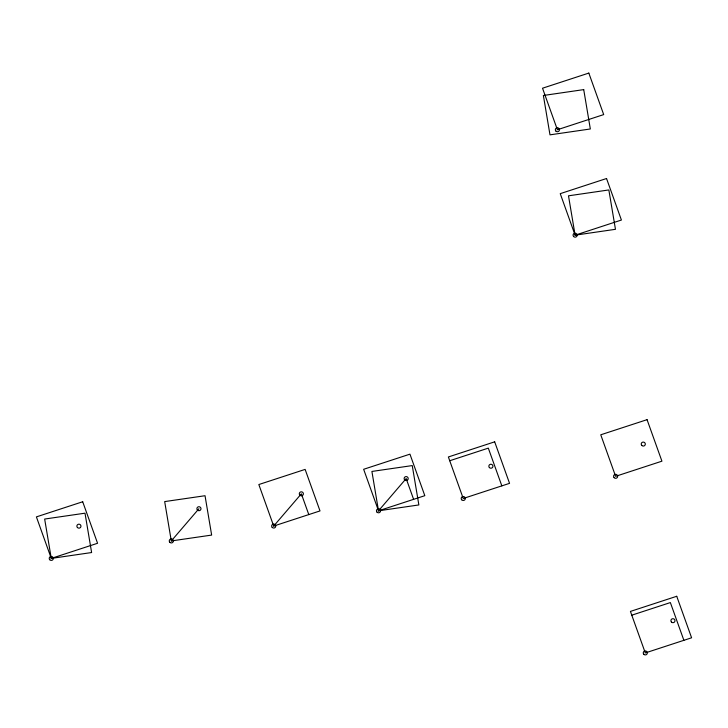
<?xml version="1.0" encoding="UTF-8"?>
<svg xmlns="http://www.w3.org/2000/svg" width="728" height="728" viewBox="0 0 728 728"><rect width="100%" height="100%" fill="white"/><g stroke="black" fill="none" stroke-linecap="round" stroke-linejoin="round"><path stroke-width="1.09" d="M171.298 540.95L211.648 535.08L205.032 495.723L164.683 501.592L171.298 540.95L198.944 508.708M273.701 526.053L320.001 510.92L305.132 469.396L258.831 484.539L273.701 526.053L301.346 493.812L308.79 514.587M378.514 510.81L418.864 504.941L412.248 465.583L371.908 471.444L378.514 510.81L424.815 495.677L409.946 454.154L363.645 469.287L378.514 510.81L406.169 478.56L413.604 499.335M449.731 460.742L488.315 448.13L501.838 485.867M631.777 615.187L670.361 602.575L683.883 640.322M588.825 73.082L542.524 88.215L557.393 129.739L603.694 114.596L588.825 73.082M606.542 178.515L560.241 193.657L575.111 235.18L615.46 229.311L608.845 189.944L568.495 195.814L575.111 235.18L621.412 220.038L606.542 178.515M82.701 501.756L36.4 516.889L51.269 558.412L91.619 552.543L85.003 513.185L44.654 519.046L51.269 558.412L97.57 543.27L82.701 501.756M494.676 441.832L448.375 456.966L463.245 498.489L509.555 483.346L494.676 441.832M647.055 419.665L600.755 434.798L615.624 476.321L661.925 461.179L647.055 419.665M676.731 596.278L630.43 611.411L645.299 652.934L691.6 637.792L676.731 596.278M583.72 89.617L543.379 95.486L549.986 134.844L590.335 128.974L583.72 89.617M573.591 236.482A2.047 1.984 14.1 0 0 577.058 235.817A2.047 1.984 14.1 0 0 574.683 233.224A2.047 1.984 14.1 0 0 573.591 236.482M555.874 131.049A2.047 1.984 14.1 0 0 559.341 130.376A2.047 1.984 14.1 0 0 556.975 127.782A2.047 1.984 14.1 0 0 555.874 131.049M614.104 477.632A2.047 1.984 14.1 0 0 617.572 476.967A2.047 1.984 14.1 0 0 615.206 474.365A2.047 1.984 14.1 0 0 614.104 477.632M641.75 445.381A2.047 1.984 14.1 0 0 645.217 444.717A2.047 1.984 14.1 0 0 642.851 442.124A2.047 1.984 14.1 0 0 641.75 445.381M49.75 559.723A2.047 1.984 14.1 0 0 53.217 559.059A2.047 1.984 14.1 0 0 50.851 556.456A2.047 1.984 14.1 0 0 49.75 559.723M77.395 527.472A2.047 1.984 14.1 0 0 80.863 526.808A2.047 1.984 14.1 0 0 78.497 524.215A2.047 1.984 14.1 0 0 77.395 527.472M169.779 542.26A2.047 1.984 14.1 0 0 173.246 541.596A2.047 1.984 14.1 0 0 170.88 539.002A2.047 1.984 14.1 0 0 169.779 542.26M197.424 510.01A2.047 1.984 14.1 0 0 200.892 509.345A2.047 1.984 14.1 0 0 198.526 506.752A2.047 1.984 14.1 0 0 197.424 510.01M272.181 527.363A2.047 1.984 14.1 0 0 275.648 526.699A2.047 1.984 14.1 0 0 273.282 524.105A2.047 1.984 14.1 0 0 272.181 527.363M299.827 495.122A2.047 1.984 14.1 0 0 303.294 494.449A2.047 1.984 14.1 0 0 300.928 491.855A2.047 1.984 14.1 0 0 299.827 495.122M376.995 512.121A2.047 1.984 14.1 0 0 380.462 511.456A2.047 1.984 14.1 0 0 378.096 508.854A2.047 1.984 14.1 0 0 376.995 512.121M404.65 479.87A2.047 1.984 14.1 0 0 408.108 479.206A2.047 1.984 14.1 0 0 405.742 476.613A2.047 1.984 14.1 0 0 404.65 479.87M489.38 467.549A2.047 1.984 14.1 0 0 492.838 466.875A2.047 1.984 14.1 0 0 490.472 464.282A2.047 1.984 14.1 0 0 489.38 467.549M461.725 499.79A2.047 1.984 14.1 0 0 465.192 499.126A2.047 1.984 14.1 0 0 462.826 496.532A2.047 1.984 14.1 0 0 461.725 499.79M643.78 654.245A2.047 1.984 14.1 0 0 647.238 653.58A2.047 1.984 14.1 0 0 644.871 650.978A2.047 1.984 14.1 0 0 643.78 654.245M671.425 621.994A2.047 1.984 14.1 0 0 674.892 621.33A2.047 1.984 14.1 0 0 672.526 618.736A2.047 1.984 14.1 0 0 671.425 621.994"/></g></svg>
